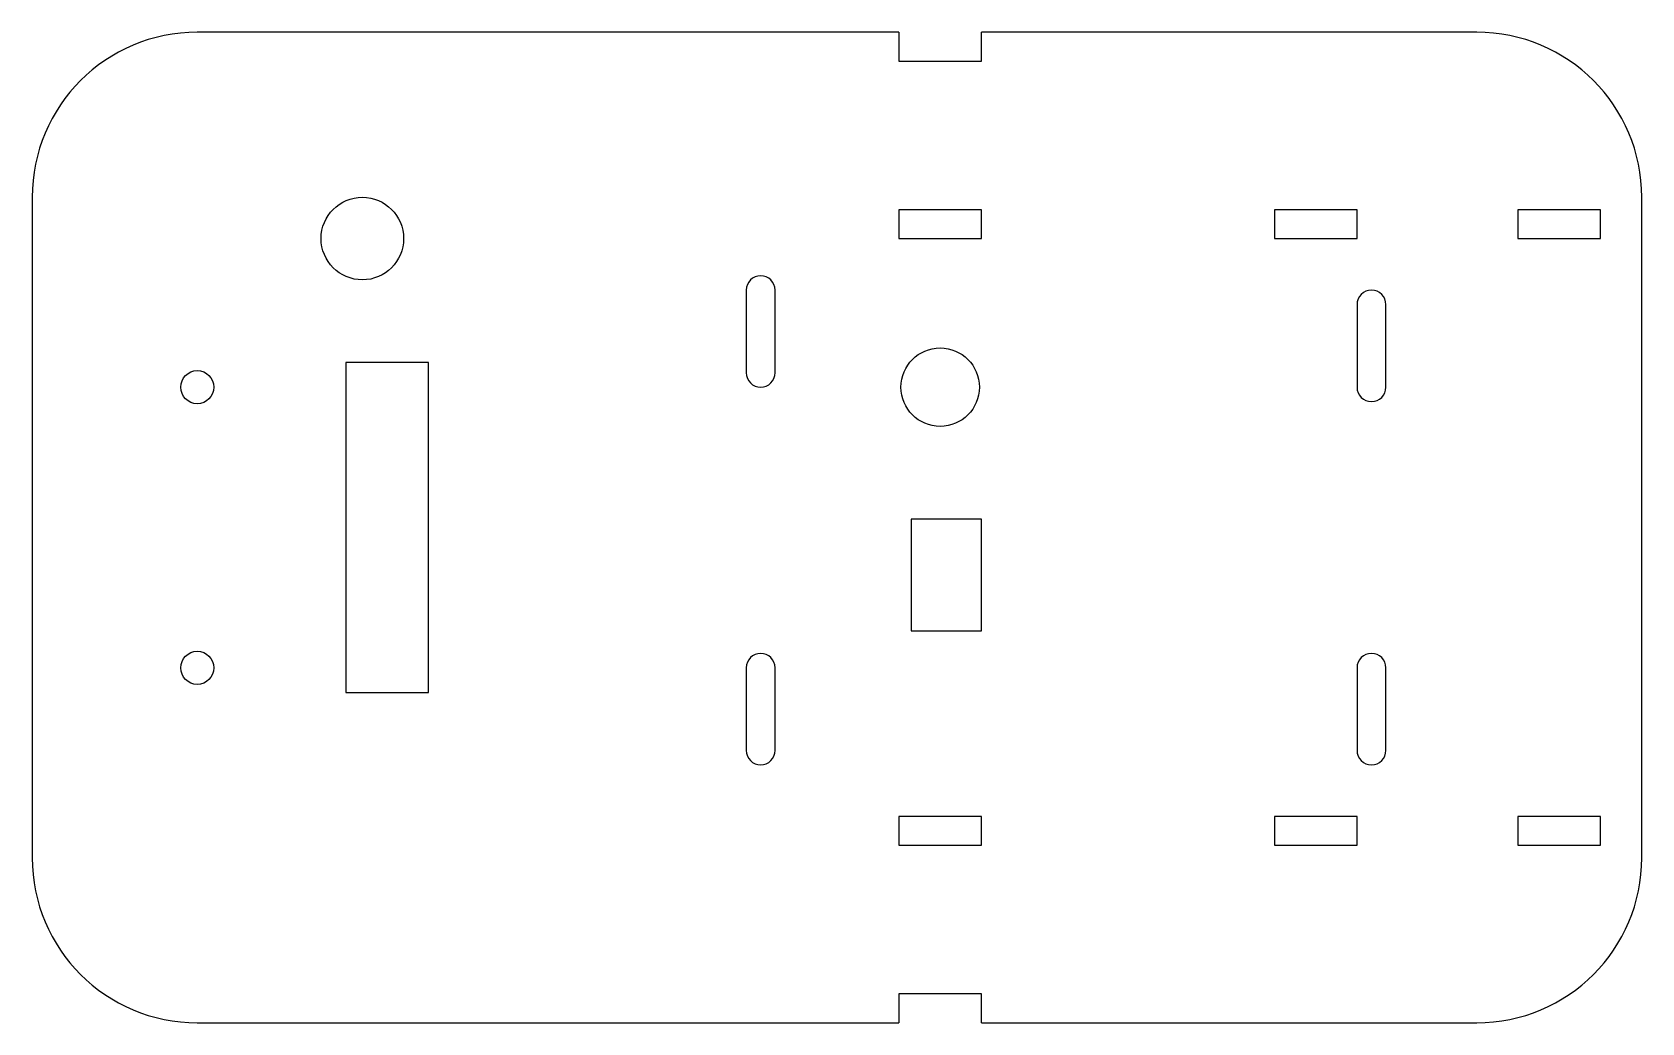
# Model space of a CAD drawing. Header units: millimetres. Extents: x 0 to 195, y 0 to 120.
import ezdxf

# ---------------------------------------------------------------- set-up
doc = ezdxf.new("R2010")
doc.units = ezdxf.units.MM

msp = doc.modelspace()

# ---------------------------------------------------------------- linework, layer by layer
at = {"color": 7, "linetype": 'Continuous', "lineweight": 25}
for p, q in [((105, 120), (20, 120)), ((105, 120), (105, 116.5)), ((175, 120), (115, 120)), ((115, 116.5), (115, 120)), ((105, 116.5), (115, 116.5)), ((0, 100), (0, 20)), ((195, 20), (195, 100)), ((105, 98.5), (105, 95)), ((115, 98.5), (105, 98.5)), ((115, 95), (115, 98.5)), ((150.5, 98.5), (150.5, 95)), ((160.5, 98.5), (150.5, 98.5)), ((160.5, 95), (160.5, 98.5)), ((180, 98.5), (180, 95)), ((190, 98.5), (180, 98.5)), ((190, 95), (190, 98.5)), ((105, 95), (115, 95)), ((150.5, 95), (160.5, 95)), ((180, 95), (190, 95)), ((86.5, 88.75), (86.5, 78.75)), ((90, 78.75), (90, 88.75)), ((160.5, 87), (160.5, 77)), ((164, 77), (164, 87)), ((38, 80), (38, 40)), ((48, 80), (38, 80)), ((48, 40), (48, 80)), ((106.5, 61), (106.5, 47.5)), ((115, 61), (106.5, 61)), ((115, 47.5), (115, 61)), ((106.5, 47.5), (115, 47.5)), ((86.5, 43), (86.5, 33)), ((90, 33), (90, 43)), ((160.5, 43), (160.5, 33)), ((164, 33), (164, 43)), ((38, 40), (48, 40)), ((105, 25), (105, 21.5)), ((115, 25), (105, 25)), ((115, 21.5), (115, 25)), ((150.5, 25), (150.5, 21.5)), ((160.5, 25), (150.5, 25)), ((160.5, 21.5), (160.5, 25)), ((180, 25), (180, 21.5)), ((190, 25), (180, 25)), ((190, 21.5), (190, 25)), ((105, 21.5), (115, 21.5)), ((150.5, 21.5), (160.5, 21.5)), ((180, 21.5), (190, 21.5)), ((105, 3.5), (105, 0)), ((115, 3.5), (105, 3.5)), ((115, 0), (115, 3.5)), ((20, 0), (105, 0)), ((115, 0), (175, 0))]:
    msp.add_line(p, q, dxfattribs=at)
for centre, radius in [((40, 95), 5), ((110, 77), 4.75), ((20, 77), 2), ((20, 43), 2)]:
    msp.add_circle(centre, radius, dxfattribs=at)
for centre, radius, start, end in [((20, 100), 20, 90, 180), ((175, 100), 20, 0, 90), ((88.25, 88.75), 1.75, 0, 180), ((162.25, 87), 1.75, 0, 180), ((88.25, 78.75), 1.75, 180, 0), ((162.25, 77), 1.75, 180, 0), ((88.25, 43), 1.75, 0, 180), ((162.25, 43), 1.75, 0, 180), ((88.25, 33), 1.75, 180, 0), ((162.25, 33), 1.75, 180, 0), ((20, 20), 20, 180, 270), ((175, 20), 20, 270, 0)]:
    msp.add_arc(centre, radius, start, end, dxfattribs=at)

doc.saveas('drawing.dxf')
